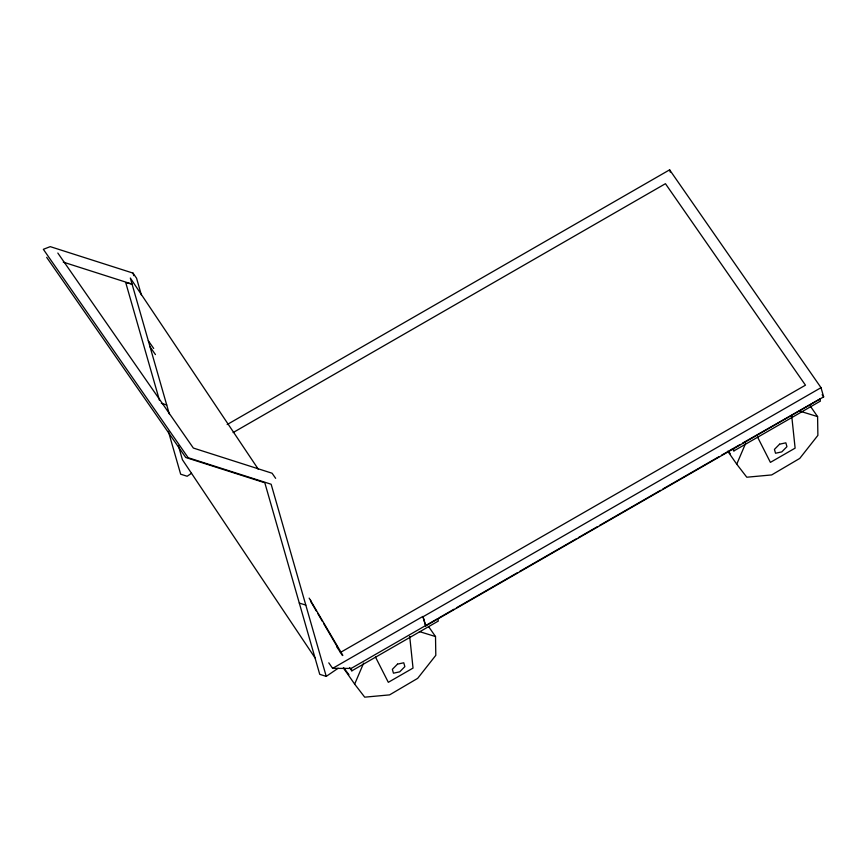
<?xml version="1.0" encoding="UTF-8"?>
<svg xmlns="http://www.w3.org/2000/svg" width="867" height="867" viewBox="0 0 867 867"><rect width="100%" height="100%" fill="white"/><g stroke="black" fill="none" stroke-linecap="round" stroke-linejoin="round"><path stroke-width="1.3" d="M428.764 626.841L435.516 636.551L435.808 655.322L417.666 678.362L389.586 694.879L364.704 697.166L354.668 684.128L363.631 663.114M810.103 405.821L817.592 416.604L817.884 435.375L799.753 458.415L771.673 474.932L746.79 477.218L736.744 464.181L745.718 443.167M191.509 473.295L187.164 476.254L180.661 474.206L168.371 431.343M46.677 257.369L185.755 457.494L264.803 482.767L319.739 674.331L326.241 676.379L338.184 668.229M227.165 424.548L669.627 169.834L821.016 387.668L823.65 396.869L425.708 625.952L422.858 616.448L332.635 668.381L328.788 662.832M233.115 432.568L665.444 183.696L805.465 385.176L340.341 652.493M425.708 625.952L423.063 616.751L821.016 387.668M332.635 668.381L351.135 668.435L437.629 618.648L438.323 621.054L351.829 670.841L349.52 667.525M438.8 617.976L454.048 609.198M456.4 607.843L517.393 572.729M519.745 571.386L576.046 538.971M578.387 537.616L597.157 526.822M599.498 525.467L660.502 490.354M662.843 488.999L719.144 456.595M721.496 455.24L740.234 444.457M742.575 443.102L819.933 399.004M732.377 448.683L733.916 450.894L820.399 401.107L819.716 398.701M800.252 411.261L817.592 416.604M419.411 631.588L435.516 636.551M161.305 403.274L166.724 404.987M299.299 603.064L305.802 605.112M141.386 295.018L136.563 278.22L133.009 273.105L50.243 246.64L43.35 249.317L188.172 457.722L271.143 484.241L326.241 676.379M63.269 262.127L132.066 284.116L125.737 282.642L159.485 400.359M728.681 451.707L730.231 453.712M343.516 667.644L348.924 674.667M822.144 394.691L823.65 396.869M733.439 448.803L733.916 450.894M727.749 451.241L736.744 464.181M275.641 478.335L272.086 473.23L193.352 448.055L57.829 253.045M148.29 340.698L153.687 348.458M150.045 346.833L155.442 354.592M309.151 598.111L342.833 655.387M343.419 667.948L354.668 684.128M258.377 469.34L130.321 278.025L169.293 413.938M315.003 657.825L182.428 459.748L178.418 445.757M336.602 646.544L342.476 655.55M311.719 603.096L316.422 611.148M317.766 613.446L322.481 621.509M323.825 623.807L337.263 646.825M757.552 437.066L770.405 462.371L795.115 448.141L791.777 416.431M375.465 657.013L388.318 682.318L413.028 668.089L409.701 636.378M669.627 169.834L670.289 172.132M351.135 668.435L351.829 670.841M310.57 600.148L311.307 602.717M133.009 273.105L133.756 275.684M397.498 664.133L392.35 669.346L393.455 673.193L399.709 671.838L404.867 666.625L403.762 662.778L397.498 664.133M779.585 444.186L774.426 449.399L775.532 453.246L781.796 451.891L786.943 446.678L785.849 442.831L779.585 444.186"/></g></svg>
